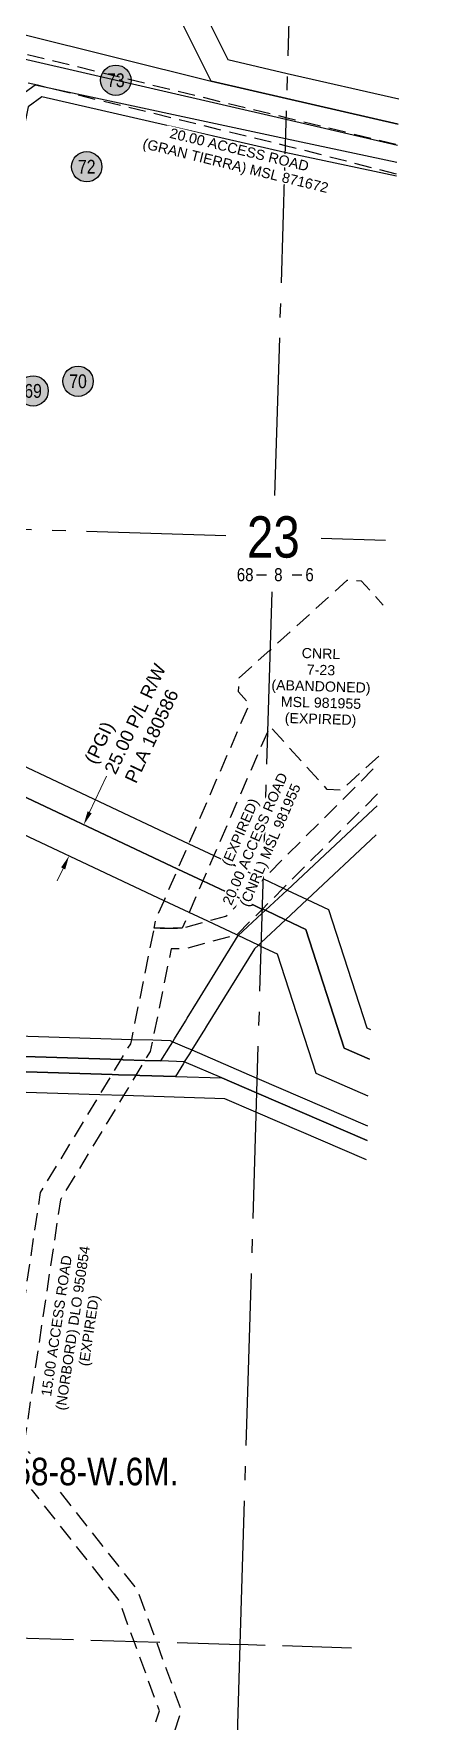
# Model space of a CAD drawing. Extents: x 360027 to 374524, y 6081760 to 6090901.
# Drawn here: x 364756 to 365048, y 6085000 to 6086226 of the extents above; entities that cross this region are included whole.
import ezdxf
from ezdxf.enums import TextEntityAlignment as Align

# ---------------------------------------------------------------- set-up
doc = ezdxf.new("R2010")
doc.units = 0
doc.header["$LTSCALE"] = 5
for name, pattern in [('foc-ACCESSROAD', [3.75, 2.5, -1.25]), ('foc-QUARTERLINE', [33, 25, -3, 2, -3]), ('foc-UNSURVEYED', [12.5, 10, -2.5])]:
    doc.linetypes.add(name, pattern=pattern)
for name, color, linetype in [('10', 1, 'Continuous'), ('9', 3, 'Continuous'), ('AS-UNDERLAY-H', 141, 'Continuous'), ('C-AR', 13, 'foc-ACCESSROAD'), ('C-RW', 13, 'Continuous'), ('C-SYMBOL', 7, 'Continuous'), ('C-WS', 13, 'foc-ACCESSROAD'), ('CG-NOTES', 7, 'Continuous'), ('L-QSEC', 8, 'foc-QUARTERLINE'), ('L-SECLBL', 7, 'Continuous'), ('L-USEC', 7, 'foc-UNSURVEYED')]:
    doc.layers.add(name, color=color, linetype=linetype)
doc.layers.add('C-RW-T', color=13, linetype='Continuous', lineweight=9)
doc.layers.add('C-WS-T', color=13, linetype='Continuous', lineweight=9)
doc.styles.add('175L', font='ARIALN.TTF', dxfattribs={"height": 20})
doc.styles.add('80L', font='ARIALN.TTF', dxfattribs={"height": 10})
doc.styles.add('A60', font='arial.ttf', dxfattribs={"height": 7.35})
doc.styles.add('A80', font='arial.ttf', dxfattribs={"height": 9.5})
doc.styles.add('SIMPLEX', font='ARIALN.TTF')

# ---------------------------------------------------------------- blocks, each defined once
blk = doc.blocks.new('L-SECLBL')
at = {"layer": '9', "color": 7}
for p, q in [((-5.1, -27.8), (-12.3, -27.8)), ((20.7, -27.8), (13.5, -27.8))]:
    blk.add_line(p, q, dxfattribs=at)
at = {"layer": '10', "color": 2, "style": 'SIMPLEX'}
blk.add_attdef('SEC', text='', height=30, dxfattribs=at).set_placement((0, 0), align=Align.MIDDLE)
at = {"layer": '10', "color": 5, "style": '80L'}
blk.add_attdef('TWP', text='', height=9.5, dxfattribs=at).set_placement((-14.4, -27.4), align=Align.MIDDLE_RIGHT)
blk.add_attdef('RGE', text='', height=9.5, dxfattribs=at).set_placement((3.6, -27.4), align=Align.MIDDLE_CENTER)
blk.add_attdef('MER', text='', height=9.5, dxfattribs=at).set_placement((23.2, -27.4), align=Align.MIDDLE_LEFT)
blk = doc.blocks.new('*U418')
at = {"layer": 'AS-UNDERLAY-H'}
h = blk.add_hatch(color=256, dxfattribs=at)
h.dxf.hatch_style = 1
edge = h.paths.add_edge_path()
edge.add_arc((0, 0), 11, 0, 360)
at = {"layer": 'CG-NOTES', "color": 182}
blk.add_circle((0, 0), 11, dxfattribs=at)
at = {"color": 182, "style": '80L'}
blk.add_attdef('#', text='', height=10, dxfattribs=at).set_placement((0, 0), align=Align.MIDDLE_CENTER)

msp = doc.modelspace()

# ---------------------------------------------------------------- linework, layer by layer
at = {"layer": 'C-AR', "flags": 128}
for points in [[(364880.8, 6084282.6), (364858.2, 6084361.8), (364885.4, 6084400), (364923.7, 6084453.8), (364888.9, 6084514), (364867.8, 6084550.4), (364850.4, 6084702.3), (364815.3, 6084784.7), (364823.2, 6084935.2), (364846.9, 6085008.6), (364828.5, 6085059), (364817.8, 6085088.5), (364732.7, 6085196.6), (364760.7, 6085384.8), (364803.7, 6085455.7), (364812.6, 6085470.5), (364819.1, 6085481.3), (364826.1, 6085492.8), (364826.8, 6085496), (364843.2, 6085576.8), (364863.5, 6085576.7), (364881.9, 6085581.8), (364895.1, 6085585.4), (364907.2, 6085597.5), (364922, 6085612.3), (364922.3, 6085612.6), (365005.7, 6085696)], [(365005, 6085674.2), (364936.6, 6085605.7), (364921.7, 6085590.6), (364921.3, 6085590.3), (364902.9, 6085571.9), (364865.5, 6085561.7), (364855.4, 6085561.8), (364842, 6085495.6), (364840.3, 6085487.3), (364836.2, 6085480.6), (364829.8, 6085469.9), (364820.9, 6085455.2), (364775.1, 6085379.6), (364748.5, 6085200.8), (364831.1, 6085095.9), (364844.7, 6085058.5), (364862.7, 6085008.9), (364838.1, 6084932.5), (364830.5, 6084787.4), (364865.1, 6084706.2), (364882.4, 6084555.2), (364889.7, 6084542.4), (364941.5, 6084452.9), (364884.6, 6084373), (364874.6, 6084359), (364883.3, 6084328.6), (364902.6, 6084261.1), (364910.7, 6084251.7), (364977.5, 6084174.8), (365046.4, 6084136.9), (365048.2, 6084053.4), (364953.3, 6083778.5), (364936.9, 6083731.1), (364928.8, 6083707.4), (364912.4, 6083659.9), (364881.3, 6083570), (364870.4, 6083538.3), (364865.8, 6083525.1), (364864.6, 6083521.6), (364864.3, 6083521.1), (364858.7, 6083512), (364852.3, 6083501.7), (364841.1, 6083483.6), (364828.6, 6083463.4), (364826.2, 6083459.6), (364818.2, 6083446.6), (364817.7, 6083445.8), (364811.9, 6083429.8), (364796.3, 6083387.4), (364788.1, 6083364.9), (364751.5, 6083270.9), (364745, 6083256.5)]]:
    msp.add_lwpolyline(points, dxfattribs=at)
at = {"layer": 'C-RW', "flags": 128}
for points in [[(365019.9, 6086160.2), (364939.1, 6086178.9), (364884.3, 6086191.6), (364820, 6086320.9), (364431.8, 6086680.5), (364398.2, 6086711.7), (364310.4, 6086793.1), (364298.3, 6086832), (364265.7, 6086861.1), (364228, 6086894.8), (364223.9, 6086898.5), (364236, 6086911.8), (364240.1, 6086908.1), (364314, 6086842.1), (364326.1, 6086803.1), (364425.5, 6086710.9), (364459.2, 6086679.7), (364834.5, 6086331.9), (364896.5, 6086207.2), (364939.6, 6086197.2), (365020.4, 6086178.6)], [(364746.7, 6086225.8), (364884.3, 6086191.6), (364939.1, 6086178.9), (365019.9, 6086160.2)], [(365019.4, 6086144.9), (364938.6, 6086163.6), (364747.7, 6086207.8)], [(363990.4, 6085476.9), (364133.6, 6085504.3), (364151.3, 6085507.7), (364193, 6085515.7), (364212.8, 6085519.5), (364235.4, 6085523.8), (364660.9, 6085605.2), (364668.6, 6085626.5), (364656.1, 6085752.1), (364742.8, 6086178.8), (364756.8, 6086188.9), (364938.2, 6086150), (365019, 6086132.7)], [(365018.7, 6086122.5), (364937.9, 6086139.8), (364761.7, 6086180.2), (364751.8, 6086173), (364666.2, 6085751.6), (364678.8, 6085625.3), (364668.4, 6085596.5), (364265.3, 6085519.3), (364237.3, 6085514), (364215.8, 6085509.9), (364196.1, 6085506), (364181.2, 6085503.3), (364154.4, 6085498.1), (363990.1, 6085466.7)], [(364720.5, 6085707.6), (364868.2, 6085637.9), (364886.3, 6085629.4), (364922, 6085612.3), (364922.3, 6085612.6), (364936.6, 6085605.7), (364939.4, 6085604.4), (364954, 6085597.5), (364969.4, 6085590.2), (364997.2, 6085504.3), (364999.8, 6085503.1)], [(364715.8, 6085687.8), (364860.3, 6085619.6), (364878.4, 6085611), (364907.2, 6085597.5), (364921.3, 6085590.5), (364921.7, 6085590.6), (364923.7, 6085589.7), (364938.3, 6085582.8), (364953.1, 6085575.8), (364980.9, 6085489.5), (364999.2, 6085481.6)], [(364999.2, 6085481.6), (364980.9, 6085489.5), (364953.1, 6085575.8), (364938.3, 6085582.8), (364923.7, 6085589.7), (364921.7, 6085590.6), (364921.3, 6085590.3), (364907.2, 6085597.5), (364878.4, 6085611), (364860.3, 6085619.6), (364715.8, 6085687.8)], [(364554.3, 6085489.5), (364819.1, 6085481.3), (364820.7, 6085481.2), (364836.2, 6085480.7), (364847.9, 6085480.4), (364854.9, 6085491.6), (364856.5, 6085494.3), (364857.8, 6085496.4), (364865.7, 6085509.3), (364867.1, 6085511.5), (364874.6, 6085523.6), (364904, 6085571.3), (364921.2, 6085587.4), (364923.7, 6085589.7), (364939.4, 6085604.4), (365001.9, 6085662.9), (365004.8, 6085665.6)], [(364998.3, 6085454.7), (364960.6, 6085471.1), (364932.6, 6085557.8), (364920.5, 6085563.5), (364918.6, 6085564.4), (364904, 6085571.3), (364902.9, 6085571.9), (364881.9, 6085581.8), (364868.4, 6085588.1), (364850.3, 6085596.6), (364709.8, 6085662.9)], [(365004.1, 6085644.4), (364954, 6085597.5), (364938.3, 6085582.8), (364920.6, 6085566.3), (364918.6, 6085564.4), (364915.7, 6085561.7), (364881, 6085505.5), (364879.3, 6085502.7), (364878.4, 6085501.2), (364870.4, 6085488.3), (364868.7, 6085485.5), (364864.9, 6085479.8), (364864.4, 6085478.5), (364858.5, 6085469), (364832.7, 6085469.8), (364829.8, 6085469.9), (364817.3, 6085470.3), (364812.6, 6085470.5), (364555.5, 6085478.5)], [(363990, 6085462), (364023.2, 6085468.3), (364036.8, 6085474.6), (364042, 6085476.6), (364051.4, 6085478.4), (364154.4, 6085498.1), (364181.2, 6085503.3), (364196.1, 6085506), (364215.8, 6085509.9), (364237.3, 6085514), (364491.1, 6085562.6), (364534.4, 6085490.1), (364541.5, 6085486.2), (364555.5, 6085478.5), (364812.6, 6085470.5), (364817.3, 6085470.3), (364829.8, 6085469.9), (364832.7, 6085469.8), (364858.5, 6085469), (364892.2, 6085468), (364917.3, 6085457.1), (364997.4, 6085422.5)], [(364683.5, 6085500.5), (364826.8, 6085496), (364842, 6085495.6), (364854.6, 6085495.2), (364856.5, 6085494.3), (364865.1, 6085490.6), (364870.4, 6085488.3), (364917.6, 6085467.9), (364997.7, 6085433.2)], [(364997.4, 6085422.5), (364917.3, 6085457.1), (364892.2, 6085468), (364864.9, 6085479.8), (364847.9, 6085480.4), (364836.2, 6085480.7), (364820.7, 6085481.2), (364819.1, 6085481.3), (364554.3, 6085489.5)], [(364996.9, 6085408.5), (364916.9, 6085443.1), (364894.3, 6085452.9), (364820.9, 6085455.2), (364803.7, 6085455.7), (364551.5, 6085463.6)]]:
    msp.add_lwpolyline(points, dxfattribs=at)
at = {"layer": 'C-RW-T'}
for p, q in [((364796.3, 6085660.8), (364808.6, 6085687)), ((364777.1, 6085620.1), (364772.8, 6085611.1))]:
    msp.add_line(p, q, dxfattribs=at)
for points in [[(364794.8, 6085661.5), (364797.8, 6085660.1), (364792, 6085651.8)], [(364775.6, 6085620.8), (364778.6, 6085619.4), (364781.4, 6085629.2)]]:
    msp.add_solid(points, dxfattribs=at)
at = {"layer": 'C-WS', "flags": 128}
for points in [[(365018.8, 6086124.1), (364938, 6086144.7), (364758.4, 6086188.6), (364738.5, 6086193.4), (364737.5, 6086199.7), (364728.5, 6086216.5), (364938.6, 6086165.2), (365019.4, 6086145.5)], [(365005.9, 6085701.5), (364978.5, 6085676.8), (364968.6, 6085677.3), (364927, 6085723.2), (364925.2, 6085719.1), (364886.3, 6085629.4), (364878.4, 6085611), (364868.4, 6085588.1), (364863.5, 6085576.7), (364843.2, 6085576.8), (364844.1, 6085582.4), (364850.3, 6085596.6), (364860.3, 6085619.6), (364868.2, 6085637.9), (364912.2, 6085739.4), (364904.2, 6085748.3), (364904.7, 6085758.3), (364927, 6085778.5), (364983.1, 6085829.3), (364993.1, 6085828.8), (365009.2, 6085811.1)]]:
    msp.add_lwpolyline(points, dxfattribs=at)
at = {"layer": 'L-QSEC'}
for p, q in [((364953.7, 6086664.8), (364930.4, 6085890.7)), ((364134.4, 6085884.8), (364895, 6085861.8)), ((364964.2, 6085859.7), (365010.7, 6085858.3)), ((364928.3, 6085820.8), (364905.2, 6085056.7)), ((364905.2, 6085056.7), (364881.9, 6084282.6))]:
    msp.add_line(p, q, dxfattribs=at)
at = {"layer": 'L-USEC'}
for p in [(364110, 6085080.8), (364986.1, 6085054.2)]:
    msp.add_line(p, (364905.2, 6085056.7), dxfattribs=at)

# ---------------------------------------------------------------- block references
at = {"layer": 'CG-NOTES', "xscale": 1.000381145216327, "yscale": 1.000381145216327, "zscale": 1.000381145216327}
for p, values in [((364815.3, 6086192.2), {'#': '73'}), ((364794.2, 6086129.4), {'#': '72'}), ((364787.9, 6085973.7), {'#': '70'}), ((364755.3, 6085966.7), {'#': '69'})]:
    msp.add_blockref('*U418', p, dxfattribs=at).add_auto_attribs(values)
at = {"layer": 'L-SECLBL'}
msp.add_blockref('L-SECLBL', (364929.5, 6085860.7), dxfattribs=at).add_auto_attribs({'SEC': '23', 'TWP': '68', 'RGE': '8', 'MER': '6'})

# ---------------------------------------------------------------- texts
at = {"layer": 'C-RW-T', "style": 'A80'}
for s, p in [('25.00 P/L R/W', (364815.1, 6085687.6)), ('PLA 180586', (364829.9, 6085681.1)), ('(PGI)', (364800.8, 6085695))]:
    msp.add_text(s, height=9.5, rotation=64.7387, dxfattribs=at).set_placement(p)
at = {"layer": 'C-WS-T', "style": 'A60'}
for s, rotation, p in [('CNRL', 358.2757, (364963.9, 6085772.4)), ('7-23', 358.2757, (364963.9, 6085760.5)), ('(ABANDONED)', 358.2757, (364963.9, 6085748.6)), ('MSL 981955', 358.2758, (364963.9, 6085736.7)), ('(EXPIRED)', 358.2758, (364963.6, 6085724.9)), ('(NORBORD) DLO 950854', 81.5448, (364787.7, 6085285.9)), ('15.00 ACCESS ROAD', 81.5448, (364775.9, 6085287.6)), ('(EXPIRED)', 81.5447, (364799.4, 6085284.1))]:
    msp.add_text(s, height=7.35, rotation=rotation, dxfattribs=at).set_placement(p, align=Align.CENTER)

# ---------------------------------------------------------------- next in the draw order: texts
at = {"layer": 'C-SYMBOL', "color": 3, "insert": (364678, 6085192.3), "char_height": 19.994, "width": 367.194, "attachment_point": 2, "style": '175L', "bg_fill": 3, "box_fill_scale": 1.15, "bg_fill_color": 256, "bg_fill_true_color": 256, "bg_fill_transparency": 0}
msp.add_mtext('Theor. S.W.1/4 Sec. 23-68-8-W.6M.', dxfattribs=at)
at = {"layer": 'C-WS-T', "char_height": 7.35, "attachment_point": 2, "style": 'A60', "bg_fill": 3, "box_fill_scale": 1.15, "bg_fill_color": 256, "bg_fill_true_color": 256, "bg_fill_transparency": 0}
for s, insert, width, rotation in [('(GRAN TIERRA) MSL 871672', (364903, 6086133.8), 143.243, 346.2817), ('(CNRL) MSL 981955', (364923.7, 6085638.5), 103.423, 66.5644)]:
    msp.add_mtext(s, dxfattribs=dict(at, insert=insert, width=width, rotation=rotation))

# ---------------------------------------------------------------- next in the draw order: texts
for insert, width, rotation in [((364905.7, 6086145.4), 107.329, 346.2817), ((364912.8, 6085643), 109.386, 66.5646)]:
    msp.add_mtext('20.00 ACCESS ROAD', dxfattribs=dict(at, insert=insert, width=width, rotation=rotation))

# ---------------------------------------------------------------- next in the draw order: texts
at = {"layer": 'C-WS-T', "insert": (364902, 6085647.9), "char_height": 7.35, "width": 59.244, "attachment_point": 2, "rotation": 66.5646, "style": 'A60', "bg_fill": 3, "box_fill_scale": 1.15, "bg_fill_color": 256, "bg_fill_true_color": 256, "bg_fill_transparency": 0}
msp.add_mtext('(EXPIRED)', dxfattribs=at)

doc.saveas('drawing.dxf')
